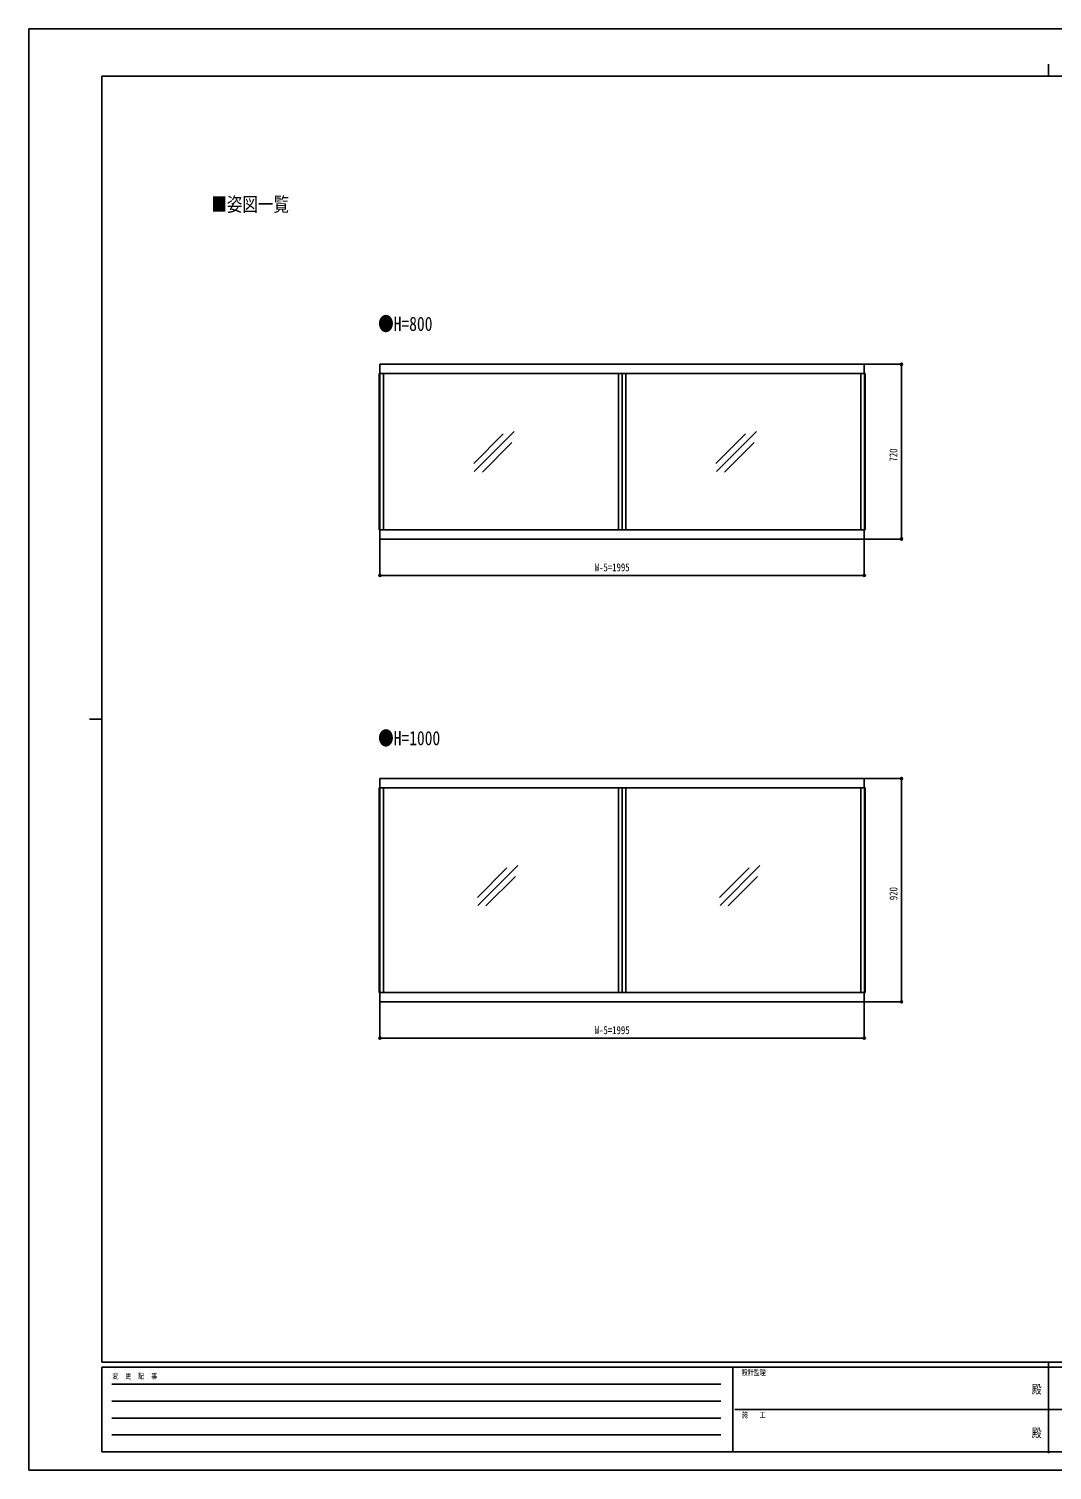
# Model space of a CAD drawing. Units: millimetres, scale not verified. Extents: x -4205 to 4205, y -2970 to 2970.
# Drawn here: x -4205 to 10, y -2970 to 2970 of the extents above; entities that cross this region are included whole.
import ezdxf
from ezdxf.enums import TextEntityAlignment as Align

# ---------------------------------------------------------------- set-up
doc = ezdxf.new("R2010")
doc.units = ezdxf.units.MM
doc.header["$LTSCALE"] = 10
doc.header["$PDMODE"] = 32
doc.header["$PDSIZE"] = 5
for name, color, linetype in [('0-1_USER1', 3, 'Continuous'), ('0-2_YKK_A1', 4, 'Continuous'), ('0-3_YKK_D', 6, 'Continuous'), ('0-4_YKK_ZWAK', 7, 'Continuous')]:
    doc.layers.add(name, color=color, linetype=linetype)
doc.styles.add('ＭＳ ゴシック', font='')
doc.styles.get('ＭＳ ゴシック').set_extended_font_data('MS Gothic')

msp = doc.modelspace()

# ---------------------------------------------------------------- linework, layer by layer
at = {"layer": '0-2_YKK_A1'}
for p, q in [((-2761.85, 1549.44), (-760.45, 1549.44)), ((-2761.85, 1549.44), (-2761.85, 905.44)), ((-2759.65, 1549.44), (-2759.65, 905.44)), ((-2744.65, 1549.44), (-2744.65, 905.44)), ((-1776.15, 1549.44), (-1776.15, 905.44)), ((-1761.15, 905.44), (-1761.15, 1549.44)), ((-1746.15, 1549.44), (-1746.15, 905.44)), ((-777.65, 1549.44), (-777.65, 905.44)), ((-763.65, 1549.44), (-763.65, 1587.44)), ((-762.65, 1549.44), (-762.65, 905.44)), ((-760.45, 905.44), (-760.45, 1549.44)), ((-2370.17, 1145.62), (-2205.93, 1309.87)), ((-1372.67, 1145.62), (-1208.43, 1309.87)), ((-2372.48, 1178.81), (-2251.04, 1300.25)), ((-2336.99, 1143.32), (-2215.55, 1264.76)), ((-1374.98, 1178.81), (-1253.54, 1300.25)), ((-1339.49, 1143.32), (-1218.05, 1264.76)), ((-2761.85, 905.44), (-760.45, 905.44)), ((-2758.65, 905.44), (-2758.65, 867.44)), ((-763.65, 867.44), (-763.65, 905.44)), ((-2758.65, 867.44), (-763.65, 867.44)), ((-2761.85, -158.05), (-760.45, -158.05)), ((-2761.85, -158.05), (-2761.85, -1002.05)), ((-2759.65, -158.05), (-2759.65, -1002.05)), ((-2744.65, -158.05), (-2744.65, -1002.05)), ((-1776.15, -158.05), (-1776.15, -1002.05)), ((-1761.15, -1002.05), (-1761.15, -158.05)), ((-1746.15, -158.05), (-1746.15, -1002.05)), ((-777.65, -158.05), (-777.65, -1002.05)), ((-763.65, -158.05), (-763.65, -120.05)), ((-762.65, -158.05), (-762.65, -1002.05)), ((-760.45, -1002.05), (-760.45, -158.05)), ((-2357.57, -609.41), (-2236.13, -487.97)), ((-2355.26, -642.59), (-2191.02, -478.35)), ((-2322.08, -644.9), (-2200.64, -523.46)), ((-1360.07, -609.41), (-1238.63, -487.97)), ((-1357.76, -642.59), (-1193.52, -478.35)), ((-1324.58, -644.9), (-1203.14, -523.46)), ((-2761.85, -1002.05), (-760.45, -1002.05)), ((-2758.65, -1002.05), (-2758.65, -1040.05)), ((-763.65, -1040.05), (-763.65, -1002.05)), ((-2758.65, -1040.05), (-763.65, -1040.05))]:
    msp.add_line(p, q, dxfattribs=at)
for points in [[(-763.65, 1587.44), (-2758.65, 1587.44), (-2758.65, 1549.44)], [(-763.65, -120.05), (-2758.65, -120.05), (-2758.65, -158.05)]]:
    msp.add_lwpolyline(points, dxfattribs=at)
at = {"layer": '0-3_YKK_D'}
for p, q in [((-762.65, 1587.44), (-609.45, 1587.44)), ((-610.45, 1587.44), (-610.45, 867.44)), ((-2758.65, 866.44), (-2758.65, 716.44)), ((-763.65, 866.44), (-763.65, 716.44)), ((-762.65, 867.44), (-609.45, 867.44)), ((-2758.65, 717.44), (-763.65, 717.44)), ((-762.65, -120.05), (-609.45, -120.05)), ((-610.45, -120.05), (-610.45, -1040.05)), ((-2758.65, -1041.05), (-2758.65, -1191.05)), ((-763.65, -1041.05), (-763.65, -1191.05)), ((-762.65, -1040.05), (-609.45, -1040.05)), ((-2758.65, -1190.05), (-763.65, -1190.05))]:
    msp.add_line(p, q, dxfattribs=at)
for centre in [(-610.45, 1587.44), (-610.45, 867.44), (-2758.65, 717.44), (-763.65, 717.44), (-610.45, -120.05), (-610.45, -1040.05), (-2758.65, -1190.05), (-763.65, -1190.05)]:
    msp.add_circle(centre, 4.25, dxfattribs=at)
at = {"layer": '0-4_YKK_ZWAK'}
for p, q in [((-4.98, 2825), (-4.98, 2775)), ((3895.02, 2775), (-3904.98, 2775)), ((-3904.98, -2525), (-3904.98, 2775)), ((-3954.98, 125), (-3904.98, 125)), ((3895.02, -2525), (-3904.98, -2525)), ((-1304.98, -2545), (-3904.98, -2545)), ((-3904.98, -2895), (-3904.98, -2545)), ((-1304.98, -2545), (-1304.98, -2895)), ((-4.98, -2545), (-1304.98, -2545)), ((-4.98, -2525), (-4.98, -2895)), ((1295.02, -2545), (-4.98, -2545)), ((-3862.48, -2615), (-1354.98, -2615)), ((-3862.48, -2685), (-1354.98, -2685)), ((-1297.48, -2720), (-4.98, -2720)), ((-4.98, -2720), (1295.02, -2720)), ((-3862.48, -2755), (-1354.98, -2755)), ((-3862.48, -2825), (-1354.98, -2825)), ((-3904.98, -2895), (-1304.98, -2895)), ((-1304.98, -2895), (-4.98, -2895)), ((-4.98, -2895), (1295.02, -2895))]:
    msp.add_line(p, q, dxfattribs=at)
msp.add_lwpolyline([(-4205, -2970), (4205, -2970), (4205, 2970), (-4205, 2970)], close=True, dxfattribs=at)
msp.add_point((-4.98, -2895), dxfattribs=at)

# ---------------------------------------------------------------- texts
at = {"layer": '0-1_USER1', "style": 'ＭＳ ゴシック', "width": 0.8}
for s, p in [('■姿図一覧', (-3453.53, 2200)), ('●H=800', (-2766.12, 1707.44)), ('●H=1000', (-2766.12, -0.05))]:
    msp.add_text(s, height=58.65, dxfattribs=at).set_placement(p, align=Align.BOTTOM_LEFT)
at = {"layer": '0-3_YKK_D', "style": 'ＭＳ ゴシック', "width": 0.8}
for s, p in [('720', (-617.45, 1186.64)), ('920', (-617.45, -620.85))]:
    msp.add_text(s, height=32.99, rotation=90, dxfattribs=at).set_placement(p, align=Align.BOTTOM_LEFT)
for p in [(-1873.95, 724.44), (-1873.95, -1183.05)]:
    msp.add_text('W-5=1995', height=32.99, dxfattribs=at).set_placement(p, align=Align.BOTTOM_LEFT)
at = {"layer": '0-4_YKK_ZWAK', "style": 'ＭＳ ゴシック', "width": 0.8}
for s, height, p in [('設計監理', 21.99, (-1268.31, -2585)), ('変  更  記  事', 21.99, (-3861.31, -2600)), ('殿', 36.66, (-73.67, -2665.83)), ('施\u3000\u3000工', 21.99, (-1268.31, -2760)), ('殿', 36.66, (-73.67, -2845.83))]:
    msp.add_text(s, height=height, dxfattribs=at).set_placement(p, align=Align.BOTTOM_LEFT)

doc.saveas('drawing.dxf')
